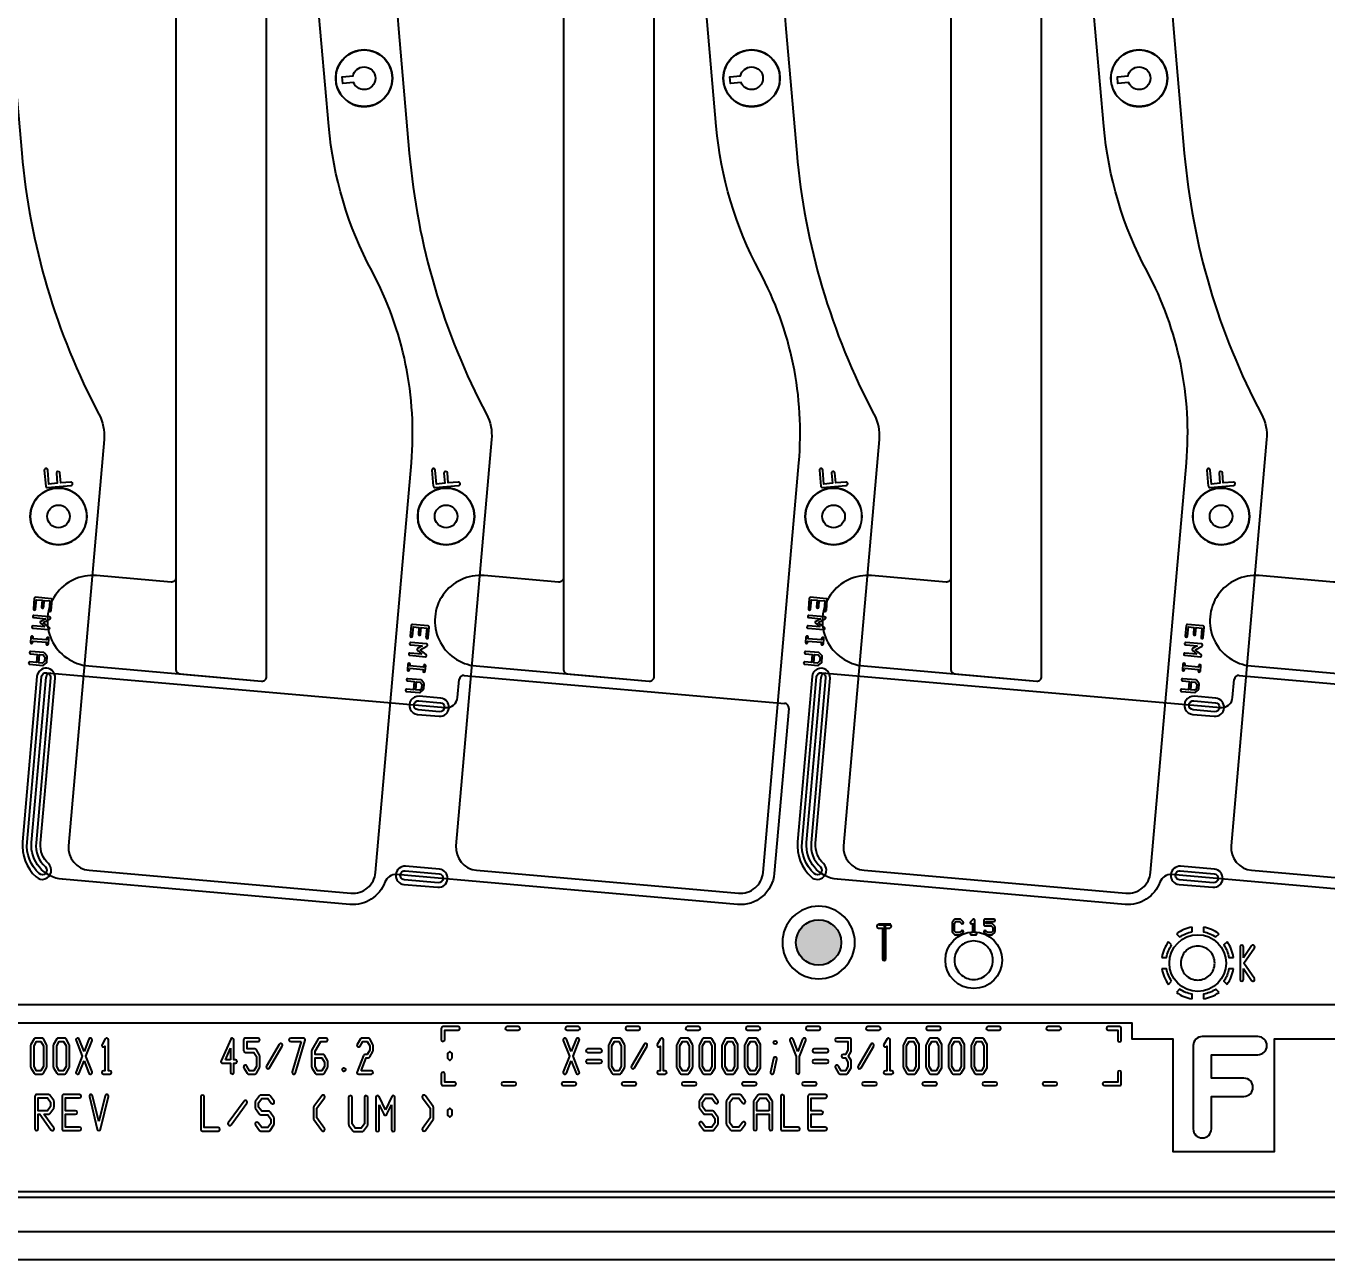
# Model space of a CAD drawing. Extents: x 2864 to 3941, y 2420 to 3182.
# Drawn here: x 3648.2 to 3705.6, y 2643.7 to 2698.1 of the extents above; entities that cross this region are included whole.
import ezdxf

# ---------------------------------------------------------------- set-up
doc = ezdxf.new("R2010")
doc.units = 0
for name, color, linetype in [('ada-b', 3, 'Continuous'), ('btr2_panel', 7, 'Continuous'), ('emi-panel', 2, 'Continuous'), ('emia-block-b', 5, 'Continuous')]:
    doc.layers.add(name, color=color, linetype=linetype)
doc.styles.get("Standard").update_dxf_attribs({"font": 'simplex.shx', "height": 2.7})

msp = doc.modelspace()

# ---------------------------------------------------------------- hatches: boundary and pattern name
at = {"layer": 'emia-block-b', "linetype": 'Continuous'}
msp.add_hatch(color=256, dxfattribs=at).paths.add_polyline_path([(3684.19355, 2657.68265, 1), (3682.19355, 2657.68265, 1)])

# ---------------------------------------------------------------- linework, layer by layer
at = {"layer": 'ada-b', "linetype": 'Continuous'}
for points in [[(3658.8348, 2669.41597), (3658.83502, 2731.70777, 0.440004), (3658.61759, 2731.907), (3655.01713, 2731.592, 0.388891), (3654.83456, 2731.39276), (3654.83462, 2673.78117, -0.440016), (3654.6172, 2673.58193), (3651.33462, 2673.86914, 1), (3650.98616, 2669.88432), (3658.61738, 2669.21674, 0.44002)], [(3658.83491, 2669.41598), (3658.83502, 2731.70777, 0.440004), (3658.61759, 2731.907), (3655.01713, 2731.592, 0.388891), (3654.83456, 2731.39276), (3654.83453, 2669.7309, 0.388895), (3655.01711, 2669.53166), (3658.61746, 2669.21672, 0.440063)], [(3675.9348, 2669.41597), (3675.93502, 2731.70777, 0.440004), (3675.71759, 2731.907), (3672.11713, 2731.592, 0.388891), (3671.93456, 2731.39276), (3671.93462, 2673.78117, -0.440016), (3671.7172, 2673.58193), (3668.43462, 2673.86914, 1), (3668.08616, 2669.88432), (3675.71738, 2669.21674, 0.44002)], [(3675.93491, 2669.41598), (3675.93502, 2731.70777, 0.440004), (3675.71759, 2731.907), (3672.11713, 2731.592, 0.388891), (3671.93456, 2731.39276), (3671.93453, 2669.7309, 0.388895), (3672.11711, 2669.53166), (3675.71746, 2669.21672, 0.440063)], [(3693.0348, 2669.41597), (3693.03502, 2731.70777, 0.440004), (3692.81759, 2731.907), (3689.21713, 2731.592, 0.388891), (3689.03456, 2731.39276), (3689.03462, 2673.78117, -0.440016), (3688.8172, 2673.58193), (3685.53462, 2673.86914, 1), (3685.18616, 2669.88432), (3692.81738, 2669.21674, 0.44002)], [(3693.03491, 2669.41598), (3693.03502, 2731.70777, 0.440004), (3692.81759, 2731.907), (3689.21713, 2731.592, 0.388891), (3689.03456, 2731.39276), (3689.03453, 2669.7309, 0.388895), (3689.21711, 2669.53166), (3692.81746, 2669.21672, 0.440063)], [(3710.1348, 2669.41597), (3710.13502, 2731.70777, 0.440004), (3709.91759, 2731.907), (3706.31713, 2731.592, 0.388891), (3706.13456, 2731.39276), (3706.13462, 2673.78117, -0.440016), (3705.9172, 2673.58193), (3702.63462, 2673.86914, 1), (3702.28616, 2669.88432), (3709.91738, 2669.21674, 0.44002)]]:
    msp.add_lwpolyline(points, format="xyb", close=True, dxfattribs=at)
at = {"layer": 'btr2_panel'}
for p, q in [((3648.97996, 2671.79704), (3649.28072, 2671.96164)), ((3683.17996, 2671.79704), (3683.48072, 2671.96164)), ((3665.61187, 2670.59784), (3665.91264, 2670.76244)), ((3699.81187, 2670.59784), (3700.11264, 2670.76244)), ((3690.03264, 2658.01777), (3690.13198, 2658.01777)), ((3699.67299, 2658.15358), (3699.67299, 2658.35643)), ((3698.77217, 2657.57334), (3698.62873, 2657.71678)), ((3698.62874, 2655.83538), (3698.77217, 2655.97882)), ((3657.01587, 2652.50782), (3657.24398, 2653.02726)), ((3657.24398, 2653.02726), (3657.24398, 2652.50782)), ((3657.24398, 2652.50782), (3657.01587, 2652.50782)), ((3651.77985, 2651.87608), (3651.92018, 2651.87608)), ((3676.27985, 2651.87608), (3676.42018, 2651.87608)), ((3686.27985, 2651.87608), (3686.42018, 2651.87608))]:
    msp.add_line(p, q, dxfattribs=at)
at = {"layer": 'btr2_panel', "linetype": 'Continuous'}
for points in [[(3791.92299, 2836.18276), (3791.92299, 2659.66941, -0.044688), (3792.42299, 2659.26645), (3792.42299, 2654.08572, -0.044688), (3791.92299, 2653.68276), (3791.92299, 2648.92608, 0.414215), (3790.67299, 2647.67608, 0.414215), (3791.92299, 2646.42608), (3791.92299, 2643.67608), (3537.92299, 2643.67608)], [(3649.05616, 2671.60789), (3648.52796, 2671.65411, 1), (3648.51924, 2671.55449), (3649.21172, 2671.49391, 0.743963), (3649.24757, 2671.58272), (3648.97996, 2671.79704)], [(3649.28072, 2671.96164, 0.74498), (3649.2607, 2672.05535), (3648.56836, 2672.11592, 1), (3648.55965, 2672.0163), (3649.08785, 2671.97009)], [(3649.08785, 2671.97009), (3648.86616, 2671.84876, 0.537055), (3648.85913, 2671.7657), (3649.05616, 2671.60789)], [(3683.25616, 2671.60789), (3682.72796, 2671.65411, 1), (3682.71924, 2671.55449), (3683.41172, 2671.49391, 0.743963), (3683.44757, 2671.58272), (3683.17996, 2671.79704)], [(3683.48072, 2671.96164, 0.74498), (3683.4607, 2672.05535), (3682.76836, 2672.11592, 1), (3682.75965, 2672.0163), (3683.28785, 2671.97009)], [(3683.28785, 2671.97009), (3683.06616, 2671.84876, 0.537055), (3683.05913, 2671.7657), (3683.25616, 2671.60789)], [(3665.68808, 2670.40869), (3665.15988, 2670.4549, 1), (3665.15116, 2670.35528), (3665.84363, 2670.2947, 0.743963), (3665.87949, 2670.38352), (3665.61187, 2670.59784)], [(3665.91264, 2670.76244, 0.74498), (3665.89262, 2670.85614), (3665.20028, 2670.91671, 1), (3665.19157, 2670.81709), (3665.71977, 2670.77088)], [(3665.71977, 2670.77088), (3665.49807, 2670.64956, 0.537055), (3665.49104, 2670.56649), (3665.68808, 2670.40869)], [(3699.88808, 2670.40869), (3699.35988, 2670.4549, 1), (3699.35116, 2670.35528), (3700.04363, 2670.2947, 0.743963), (3700.07949, 2670.38352), (3699.81187, 2670.59784)], [(3700.11264, 2670.76244, 0.74498), (3700.09262, 2670.85614), (3699.40028, 2670.91671, 1), (3699.39157, 2670.81709), (3699.91977, 2670.77088)], [(3699.91977, 2670.77088), (3699.69807, 2670.64956, 0.537055), (3699.69104, 2670.56649), (3699.88808, 2670.40869)], [(3649.50066, 2669.35039, 1), (3648.70371, 2669.42012), (3648.06608, 2662.13235, 0.230922), (3648.66335, 2660.57684)], [(3648.79972, 2660.72314, -0.230922), (3648.26532, 2662.11492), (3648.90295, 2669.40269, -1), (3649.30143, 2669.36783)], [(3683.70066, 2669.35039, 1), (3682.90371, 2669.42012), (3682.26608, 2662.13235, 0.230922), (3682.86335, 2660.57684)], [(3682.99972, 2660.72314, -0.230922), (3682.46532, 2662.11492), (3683.10295, 2669.40269, -1), (3683.50143, 2669.36783)], [(3649.30143, 2669.36783), (3648.6638, 2662.08005, 0.230923), (3649.07247, 2661.01574, -1), (3648.79972, 2660.72314)], [(3648.66335, 2660.57684, 1), (3649.20884, 2661.16203, -0.230922), (3648.86304, 2662.06262), (3649.50066, 2669.35039)], [(3683.50143, 2669.36783), (3682.8638, 2662.08005, 0.230923), (3683.27247, 2661.01574, -1), (3682.99972, 2660.72314)], [(3682.86335, 2660.57684, 1), (3683.40884, 2661.16203, -0.230922), (3683.06304, 2662.06262), (3683.70066, 2669.35039)], [(3690.13198, 2658.01777, 1), (3690.13198, 2658.11777), (3690.08264, 2658.11777), (3690.08264, 2658.6638, 0.669786), (3689.99713, 2658.699), (3689.89795, 2658.59981, 1), (3689.96866, 2658.5291), (3689.98264, 2658.54309)], [(3689.98264, 2658.54309), (3689.98264, 2658.11777), (3689.9333, 2658.11777, 1), (3689.9333, 2658.01777), (3690.03264, 2658.01777)], [(3698.98229, 2658.07033), (3699.12573, 2657.9269, -0.106991), (3699.67299, 2658.15358)], [(3700.17299, 2658.35643), (3700.17299, 2658.15358, -0.106992), (3700.72025, 2657.9269), (3700.86368, 2658.07033)], [(3698.34264, 2657.02608), (3698.54549, 2657.02608, -0.106992), (3698.77217, 2657.57334)], [(3701.21724, 2657.71678), (3701.0738, 2657.57334, -0.106991), (3701.30048, 2657.02608), (3701.50333, 2657.02608)], [(3701.94032, 2657.01165), (3701.94032, 2657.491, 1), (3701.79032, 2657.491), (3701.79032, 2656.0506, 1), (3701.94032, 2656.0506), (3701.94032, 2656.52995)], [(3702.42375, 2656.09318), (3701.95642, 2656.7708), (3702.42375, 2657.44842, 1), (3702.30027, 2657.53358), (3701.94032, 2657.01165)], [(3698.77217, 2655.97882, -0.106993), (3698.54549, 2656.52608), (3698.34264, 2656.52608)], [(3701.50333, 2656.52608), (3701.30048, 2656.52608, -0.106992), (3701.0738, 2655.97882), (3701.21724, 2655.83538)], [(3701.94032, 2656.52995), (3702.30027, 2656.00802, 1), (3702.42375, 2656.09318)], [(3699.67299, 2655.19573), (3699.67299, 2655.39858, -0.106992), (3699.12573, 2655.62527), (3698.98229, 2655.48183)], [(3700.86368, 2655.48183), (3700.72025, 2655.62527, -0.106991), (3700.17299, 2655.39858), (3700.17299, 2655.19573)], [(3650.77985, 2652.88084), (3650.57017, 2653.418, 1), (3650.4282, 2653.36259), (3650.69805, 2652.67129), (3650.4282, 2651.97999, 1), (3650.57017, 2651.92457), (3650.77985, 2652.46174)], [(3651.13149, 2651.97999), (3650.86165, 2652.67129), (3651.13149, 2653.36259, 1), (3650.98953, 2653.418), (3650.77985, 2652.88084)], [(3651.92018, 2651.87608, 1), (3651.92018, 2652.02848), (3651.85605, 2652.02848), (3651.85605, 2653.39007, 0.76611), (3651.71409, 2653.4288), (3651.57376, 2653.18913, 0.97981), (3651.70365, 2653.10947), (3651.70365, 2652.02848), (3651.63952, 2652.02848, 1), (3651.63952, 2651.87608), (3651.77985, 2651.87608)], [(3660.53358, 2653.36866, 0.501304), (3660.46051, 2653.46649), (3659.89919, 2653.46649, 1), (3659.89919, 2653.31409), (3660.3588, 2653.31409)], [(3660.3588, 2653.31409), (3659.96639, 2651.97369, 1), (3660.11265, 2651.93087), (3660.53358, 2653.36866)], [(3661.53671, 2652.19218), (3661.53671, 2652.43139, 0.13403), (3661.52627, 2652.47012), (3661.38594, 2652.70979, 0.267143), (3661.31995, 2652.74749), (3660.97539, 2652.74749), (3660.97539, 2652.89029), (3661.22353, 2653.31409), (3661.46051, 2653.31409, 1), (3661.46051, 2653.46649), (3661.18008, 2653.46649, 0.267143), (3661.11409, 2653.4288), (3660.83343, 2652.94946, 0.13403), (3660.82299, 2652.91073), (3660.82299, 2652.67129)], [(3663.53671, 2652.91118), (3663.53671, 2653.1504, 0.13403), (3663.52627, 2653.18913), (3663.38594, 2653.4288, 0.267143), (3663.31995, 2653.46649), (3663.03975, 2653.46649, 0.267143), (3662.97376, 2653.4288), (3662.83343, 2653.18913, 1), (3662.96494, 2653.11212), (3663.0832, 2653.31409), (3663.27649, 2653.31409), (3663.38431, 2653.12996), (3663.38431, 2652.93162), (3663.27649, 2652.74749), (3663.17985, 2652.74749, 0.310667), (3663.1087, 2652.69856), (3662.82837, 2651.98043, 0.529919), (3662.89919, 2651.87608), (3663.46051, 2651.87608, 1), (3663.46051, 2652.02848), (3663.01073, 2652.02848)], [(3672.27985, 2652.88084), (3672.07017, 2653.418, 1), (3671.9282, 2653.36259), (3672.19805, 2652.67129), (3671.9282, 2651.97999, 1), (3672.07017, 2651.92457), (3672.27985, 2652.46174)], [(3672.63149, 2651.97999), (3672.36165, 2652.67129), (3672.63149, 2653.36259, 1), (3672.48953, 2653.418), (3672.27985, 2652.88084)], [(3676.42018, 2651.87608, 1), (3676.42018, 2652.02848), (3676.35605, 2652.02848), (3676.35605, 2653.39007, 0.76611), (3676.21409, 2653.4288), (3676.07376, 2653.18913, 0.97981), (3676.20365, 2653.10947), (3676.20365, 2652.02848), (3676.13952, 2652.02848, 1), (3676.13952, 2651.87608), (3676.27985, 2651.87608)], [(3682.27985, 2652.88084), (3682.07017, 2653.418, 1), (3681.9282, 2653.36259), (3682.20365, 2652.65695), (3682.20365, 2651.95228, 1), (3682.35605, 2651.95228), (3682.35605, 2652.65695), (3682.63149, 2653.36259)], [(3682.63149, 2653.36259, 1), (3682.48953, 2653.418), (3682.27985, 2652.88084)], [(3686.42018, 2651.87608, 1), (3686.42018, 2652.02848), (3686.35605, 2652.02848), (3686.35605, 2653.39007, 0.76611), (3686.21409, 2653.4288), (3686.07376, 2653.18913, 0.97981), (3686.20365, 2653.10947), (3686.20365, 2652.02848), (3686.13952, 2652.02848, 1), (3686.13952, 2651.87608), (3686.27985, 2651.87608)], [(3663.01073, 2652.02848), (3663.2319, 2652.59509), (3663.31995, 2652.59509, 0.267143), (3663.38594, 2652.63279), (3663.52627, 2652.87245, 0.13403), (3663.53671, 2652.91118)], [(3650.77985, 2652.46174), (3650.98953, 2651.92457, 1), (3651.13149, 2651.97999)], [(3660.82299, 2652.67129), (3660.82299, 2652.19218, 0.13403), (3660.83343, 2652.15345), (3660.97376, 2651.91378, 0.267143), (3661.03975, 2651.87608), (3661.31995, 2651.87608, 0.267143), (3661.38594, 2651.91378), (3661.52627, 2652.15345, 0.13403), (3661.53671, 2652.19218)], [(3672.27985, 2652.46174), (3672.48953, 2651.92457, 1), (3672.63149, 2651.97999)], [(3649.45685, 2650.42163), (3649.45685, 2650.6617, 0.159331), (3649.44237, 2650.70599), (3649.26898, 2650.94545, 0.241867), (3649.20801, 2650.97677), (3648.68649, 2650.97677, 0.414241), (3648.61149, 2650.90177), (3648.61149, 2650.18157)], [(3650.58185, 2649.38637, 1), (3650.58185, 2649.53637), (3649.96149, 2649.53637), (3649.96149, 2650.10657), (3650.40801, 2650.10657, 1), (3650.40801, 2650.25657), (3649.96149, 2650.25657), (3649.96149, 2650.82677), (3650.58185, 2650.82677, 1), (3650.58185, 2650.97677), (3649.88649, 2650.97677, 0.414241), (3649.81149, 2650.90177), (3649.81149, 2650.18157)], [(3651.43417, 2649.781), (3651.15939, 2650.91936, 1), (3651.01358, 2650.88417), (3651.36126, 2649.44377, 0.78736), (3651.50707, 2649.44377), (3651.85476, 2650.88417)], [(3651.85476, 2650.88417, 1), (3651.70895, 2650.91936), (3651.43417, 2649.781)], [(3664.07762, 2650.30738), (3663.79748, 2650.88767, 0.798609), (3663.65494, 2650.85479), (3663.65494, 2649.41466, 1), (3663.80494, 2649.41466), (3663.80494, 2650.52719)], [(3663.80494, 2650.52719), (3664.01008, 2650.10226, 0.627705), (3664.14516, 2650.10226), (3664.3503, 2650.52719)], [(3664.5003, 2649.41466), (3664.5003, 2650.85479, 0.798609), (3664.35776, 2650.88767), (3664.07762, 2650.30738)], [(3664.3503, 2650.52719), (3664.3503, 2649.41466, 1), (3664.5003, 2649.41466)], [(3681.16564, 2649.45691), (3681.16564, 2650.17711), (3681.16564, 2650.65724, 0.159331), (3681.15117, 2650.70154), (3680.97777, 2650.94099, 0.241867), (3680.9168, 2650.97231), (3680.56912, 2650.97231, 0.241871), (3680.50815, 2650.94099), (3680.33476, 2650.70154, 0.159337), (3680.32028, 2650.65724), (3680.32028, 2650.17711)], [(3683.49064, 2649.38191, 1), (3683.49064, 2649.53191), (3682.87028, 2649.53191), (3682.87028, 2650.10211), (3683.3168, 2650.10211, 1), (3683.3168, 2650.25211), (3682.87028, 2650.25211), (3682.87028, 2650.82231), (3683.49064, 2650.82231, 1), (3683.49064, 2650.97231), (3682.79528, 2650.97231, 0.414241), (3682.72028, 2650.89731), (3682.72028, 2650.17711)], [(3648.61149, 2650.18157), (3648.61149, 2649.46137, 1), (3648.76149, 2649.46137), (3648.76149, 2650.10657), (3648.82204, 2650.10657), (3649.32111, 2649.41738, 1), (3649.4426, 2649.50536), (3649.00724, 2650.10657)], [(3649.00724, 2650.10657), (3649.20801, 2650.10657, 0.241871), (3649.26898, 2650.13789), (3649.44237, 2650.37734, 0.159337), (3649.45685, 2650.42163)], [(3649.81149, 2650.18157), (3649.81149, 2649.46137, 0.414241), (3649.88649, 2649.38637), (3650.58185, 2649.38637)], [(3680.32028, 2650.17711), (3680.32028, 2649.45691, 1), (3680.47028, 2649.45691), (3680.47028, 2650.10211), (3681.01564, 2650.10211), (3681.01564, 2649.45691, 1), (3681.16564, 2649.45691)], [(3682.72028, 2650.17711), (3682.72028, 2649.45691, 0.414241), (3682.79528, 2649.38191), (3683.49064, 2649.38191)]]:
    msp.add_lwpolyline(points, format="xyb", dxfattribs=at)
for points in [[(3665.22299, 2678.84536, 0.145892), (3663.48788, 2687.29719, -0.101585), (3661.58035, 2693.69528), (3661.101, 2699.17421, -0.152268), (3663.20892, 2708.82848, 0.152268), (3665.12597, 2717.61012), (3662.95841, 2742.38538, 0.414215), (3661.87507, 2743.29442), (3650.31928, 2742.28342, 0.414215), (3649.41024, 2741.20007), (3651.56427, 2716.57941, -0.151039), (3651.31521, 2715.42479, 0.151026), (3647.55283, 2697.9889), (3648.03217, 2692.50997, 0.100411), (3651.43641, 2680.99401, -0.144694), (3651.6619, 2679.88277), (3650.0932, 2661.95482, 0.414156), (3651.00229, 2660.87153), (3662.55812, 2659.86035, 0.414232), (3663.64148, 2660.76932)], [(3682.32299, 2678.84536, 0.145892), (3680.58788, 2687.29719, -0.101585), (3678.68035, 2693.69528), (3678.201, 2699.17421, -0.152268), (3680.30892, 2708.82848, 0.152268), (3682.22597, 2717.61012), (3680.05841, 2742.38538, 0.414215), (3678.97507, 2743.29442), (3667.41928, 2742.28342, 0.414215), (3666.51024, 2741.20007), (3668.66427, 2716.57941, -0.151039), (3668.41521, 2715.42479, 0.151026), (3664.65283, 2697.9889), (3665.13217, 2692.50997, 0.100411), (3668.53641, 2680.99401, -0.144694), (3668.7619, 2679.88277), (3667.1932, 2661.95482, 0.414156), (3668.10229, 2660.87153), (3679.65812, 2659.86035, 0.414232), (3680.74148, 2660.76932)], [(3699.42299, 2678.84536, 0.145892), (3697.68788, 2687.29719, -0.101585), (3695.78035, 2693.69528), (3695.301, 2699.17421, -0.152268), (3697.40892, 2708.82848, 0.152268), (3699.32597, 2717.61012), (3697.15841, 2742.38538, 0.414215), (3696.07507, 2743.29442), (3684.51928, 2742.28342, 0.414215), (3683.61024, 2741.20007), (3685.76427, 2716.57941, -0.151039), (3685.51521, 2715.42479, 0.151026), (3681.75283, 2697.9889), (3682.23217, 2692.50997, 0.100411), (3685.63641, 2680.99401, -0.144694), (3685.8619, 2679.88277), (3684.2932, 2661.95482, 0.414156), (3685.20229, 2660.87153), (3696.75812, 2659.86035, 0.414232), (3697.84148, 2660.76932)], [(3716.52299, 2678.84536, 0.145892), (3714.78788, 2687.29719, -0.101585), (3712.88035, 2693.69528), (3712.401, 2699.17421, -0.152268), (3714.50892, 2708.82848, 0.152268), (3716.42597, 2717.61012), (3714.25841, 2742.38538, 0.414215), (3713.17507, 2743.29442), (3701.61928, 2742.28342, 0.414215), (3700.71024, 2741.20007), (3702.86427, 2716.57941, -0.151039), (3702.61521, 2715.42479, 0.151026), (3698.85283, 2697.9889), (3699.33217, 2692.50997, 0.100411), (3702.73641, 2680.99401, -0.144694), (3702.9619, 2679.88277), (3701.3932, 2661.95482, 0.414156), (3702.30229, 2660.87153), (3713.85812, 2659.86035, 0.414232), (3714.94148, 2660.76932)], [(3664.38671, 2695.816, 0.414215), (3663.13671, 2697.066, 0.414215), (3661.88671, 2695.816, 0.414215), (3663.13671, 2694.566, 0.414215)], [(3681.48671, 2695.816, 0.414215), (3680.23671, 2697.066, 0.414215), (3678.98671, 2695.816, 0.414215), (3680.23671, 2694.566, 0.414215)], [(3698.58671, 2695.816, 0.414215), (3697.33671, 2697.066, 0.414215), (3696.08671, 2695.816, 0.414215), (3697.33671, 2694.566, 0.414215)], [(3663.63671, 2695.816, -0.414217), (3663.13671, 2695.316, -0.303552), (3662.67463, 2695.625), (3662.20226, 2695.58368), (3662.17612, 2695.88254), (3662.64849, 2695.92386, -0.351876), (3663.13671, 2696.316, -0.414217)], [(3680.73671, 2695.816, -0.414217), (3680.23671, 2695.316, -0.303552), (3679.77463, 2695.625), (3679.30226, 2695.58368), (3679.27612, 2695.88254), (3679.74849, 2695.92386, -0.351876), (3680.23671, 2696.316, -0.414217)], [(3697.83671, 2695.816, -0.414217), (3697.33671, 2695.316, -0.303552), (3696.87463, 2695.625), (3696.40226, 2695.58368), (3696.37612, 2695.88254), (3696.84849, 2695.92386, -0.351876), (3697.33671, 2696.316, -0.414217)], [(3650.20852, 2677.84674, 1), (3650.19544, 2677.99617), (3649.75062, 2677.95726), (3649.7117, 2678.40208, 1), (3649.56227, 2678.389), (3649.60119, 2677.94418), (3649.23108, 2677.9118), (3649.17701, 2678.52981, 1), (3649.02758, 2678.51673), (3649.08819, 2677.82401, 0.414234), (3649.16944, 2677.75584), (3649.68853, 2677.80125), (3649.68943, 2677.80133)], [(3667.30852, 2677.84674, 1), (3667.29544, 2677.99617), (3666.85062, 2677.95726), (3666.8117, 2678.40208, 1), (3666.66227, 2678.389), (3666.70119, 2677.94418), (3666.33108, 2677.9118), (3666.27701, 2678.52981, 1), (3666.12758, 2678.51673), (3666.18819, 2677.82401, 0.414234), (3666.26944, 2677.75584), (3666.78853, 2677.80125), (3666.78943, 2677.80133)], [(3684.40852, 2677.84674, 1), (3684.39544, 2677.99617), (3683.95062, 2677.95726), (3683.9117, 2678.40208, 1), (3683.76227, 2678.389), (3683.80119, 2677.94418), (3683.43108, 2677.9118), (3683.37701, 2678.52981, 1), (3683.22758, 2678.51673), (3683.28819, 2677.82401, 0.414234), (3683.36944, 2677.75584), (3683.88853, 2677.80125), (3683.88943, 2677.80133)], [(3701.50852, 2677.84674, 1), (3701.49544, 2677.99617), (3701.05062, 2677.95726), (3701.0117, 2678.40208, 1), (3700.86227, 2678.389), (3700.90119, 2677.94418), (3700.53108, 2677.9118), (3700.47701, 2678.52981, 1), (3700.32758, 2678.51673), (3700.38819, 2677.82401, 0.414234), (3700.46944, 2677.75584), (3700.98853, 2677.80125), (3700.98943, 2677.80133)], [(3650.90427, 2676.4851, 0.414215), (3649.65427, 2677.7351, 0.414215), (3648.40427, 2676.4851, 0.414215), (3649.65427, 2675.2351, 0.414215)], [(3668.00427, 2676.4851, 0.414215), (3666.75427, 2677.7351, 0.414215), (3665.50427, 2676.4851, 0.414215), (3666.75427, 2675.2351, 0.414215)], [(3685.10427, 2676.4851, 0.414215), (3683.85427, 2677.7351, 0.414215), (3682.60427, 2676.4851, 0.414215), (3683.85427, 2675.2351, 0.414215)], [(3702.20427, 2676.4851, 0.414215), (3700.95427, 2677.7351, 0.414215), (3699.70427, 2676.4851, 0.414215), (3700.95427, 2675.2351, 0.414215)], [(3650.15427, 2676.4851, -0.414217), (3649.65427, 2675.9851, -0.414217), (3649.15427, 2676.4851, -0.414217), (3649.65427, 2676.9851, -0.414217)], [(3667.25427, 2676.4851, -0.414217), (3666.75427, 2675.9851, -0.414217), (3666.25427, 2676.4851, -0.414217), (3666.75427, 2676.9851, -0.414217)], [(3684.35427, 2676.4851, -0.414217), (3683.85427, 2675.9851, -0.414217), (3683.35427, 2676.4851, -0.414217), (3683.85427, 2676.9851, -0.414217)], [(3701.45427, 2676.4851, -0.414217), (3700.95427, 2675.9851, -0.414217), (3700.45427, 2676.4851, -0.414217), (3700.95427, 2676.9851, -0.414217)], [(3649.37625, 2672.7981, 0.414255), (3649.3308, 2672.85227), (3648.63808, 2672.91287, 0.414249), (3648.58392, 2672.86742), (3648.54352, 2672.40561, 1), (3648.64313, 2672.3969), (3648.67918, 2672.8089), (3648.92592, 2672.78731), (3648.89998, 2672.49076, 1), (3648.99959, 2672.48205), (3649.02554, 2672.7786), (3649.27228, 2672.75701), (3649.23623, 2672.34501, 1), (3649.33585, 2672.33629)], [(3683.57625, 2672.7981, 0.414255), (3683.5308, 2672.85227), (3682.83808, 2672.91287, 0.414249), (3682.78392, 2672.86742), (3682.74352, 2672.40561, 1), (3682.84313, 2672.3969), (3682.87918, 2672.8089), (3683.12592, 2672.78731), (3683.09998, 2672.49076, 1), (3683.19959, 2672.48205), (3683.22554, 2672.7786), (3683.47228, 2672.75701), (3683.43623, 2672.34501, 1), (3683.53585, 2672.33629)], [(3649.2267, 2671.08874, 1), (3649.12708, 2671.09746), (3649.12134, 2671.03181), (3648.52825, 2671.0837), (3648.53399, 2671.14934, 1), (3648.43437, 2671.15806), (3648.41417, 2670.92715, 1), (3648.51379, 2670.91844), (3648.51953, 2670.98408), (3649.11263, 2670.93219), (3649.10688, 2670.86655, 1), (3649.2065, 2670.85783)], [(3666.00817, 2671.5989, 0.414255), (3665.96272, 2671.65307), (3665.27, 2671.71367, 0.414249), (3665.21584, 2671.66822), (3665.17544, 2671.20641, 1), (3665.27505, 2671.19769), (3665.3111, 2671.60969), (3665.55784, 2671.58811), (3665.53189, 2671.29156, 1), (3665.63151, 2671.28284), (3665.65745, 2671.57939), (3665.90419, 2671.55781), (3665.86815, 2671.1458, 1), (3665.96777, 2671.13709)], [(3683.4267, 2671.08874, 1), (3683.32708, 2671.09746), (3683.32134, 2671.03181), (3682.72825, 2671.0837), (3682.73399, 2671.14934, 1), (3682.63437, 2671.15806), (3682.61417, 2670.92715, 1), (3682.71379, 2670.91844), (3682.71953, 2670.98408), (3683.31263, 2670.93219), (3683.30688, 2670.86655, 1), (3683.4065, 2670.85783)], [(3700.20817, 2671.5989, 0.414255), (3700.16272, 2671.65307), (3699.47, 2671.71367, 0.414249), (3699.41584, 2671.66822), (3699.37544, 2671.20641, 1), (3699.47505, 2671.19769), (3699.5111, 2671.60969), (3699.75784, 2671.58811), (3699.73189, 2671.29156, 1), (3699.83151, 2671.28284), (3699.85745, 2671.57939), (3700.10419, 2671.55781), (3700.06815, 2671.1458, 1), (3700.16777, 2671.13709)], [(3649.15698, 2670.29178, 0.200109), (3649.14533, 2670.32845), (3649.04026, 2670.45367, 0.200125), (3649.00618, 2670.4715), (3648.42891, 2670.52201, 1), (3648.4202, 2670.42239), (3648.71675, 2670.39644), (3648.68506, 2670.03425), (3648.38851, 2670.0602, 1), (3648.37979, 2669.96058), (3648.95706, 2669.91007, 0.200133), (3648.99372, 2669.92172), (3649.11894, 2670.02679, 0.200125), (3649.13678, 2670.06088)], [(3683.35698, 2670.29178, 0.200109), (3683.34533, 2670.32845), (3683.24026, 2670.45367, 0.200125), (3683.20618, 2670.4715), (3682.62891, 2670.52201, 1), (3682.6202, 2670.42239), (3682.91675, 2670.39644), (3682.88506, 2670.03425), (3682.58851, 2670.0602, 1), (3682.57979, 2669.96058), (3683.15706, 2669.91007, 0.200133), (3683.19372, 2669.92172), (3683.31894, 2670.02679, 0.200125), (3683.33678, 2670.06088)], [(3665.85862, 2669.88953, 1), (3665.759, 2669.89825), (3665.75326, 2669.83261), (3665.16016, 2669.88449), (3665.16591, 2669.95014, 1), (3665.06629, 2669.95885), (3665.04609, 2669.72795, 1), (3665.14571, 2669.71923), (3665.15145, 2669.78487), (3665.74454, 2669.73299), (3665.7388, 2669.66734, 1), (3665.83842, 2669.65863)], [(3700.05862, 2669.88953, 1), (3699.959, 2669.89825), (3699.95326, 2669.83261), (3699.36016, 2669.88449), (3699.36591, 2669.95014, 1), (3699.26629, 2669.95885), (3699.24609, 2669.72795, 1), (3699.34571, 2669.71923), (3699.35145, 2669.78487), (3699.94454, 2669.73299), (3699.9388, 2669.66734, 1), (3700.03842, 2669.65863)], [(3665.78889, 2669.09258, 0.200109), (3665.77725, 2669.12924), (3665.67218, 2669.25446, 0.200125), (3665.63809, 2669.2723), (3665.06083, 2669.3228, 1), (3665.05212, 2669.22318), (3665.34866, 2669.19724), (3665.31698, 2668.83505), (3665.02043, 2668.86099, 1), (3665.01171, 2668.76137), (3665.58897, 2668.71087, 0.200133), (3665.62564, 2668.72252), (3665.75086, 2668.82759, 0.200125), (3665.7687, 2668.86167)], [(3699.98889, 2669.09258, 0.200109), (3699.97725, 2669.12924), (3699.87218, 2669.25446, 0.200125), (3699.83809, 2669.2723), (3699.26083, 2669.3228, 1), (3699.25212, 2669.22318), (3699.54866, 2669.19724), (3699.51698, 2668.83505), (3699.22043, 2668.86099, 1), (3699.21171, 2668.76137), (3699.78897, 2668.71087, 0.200133), (3699.82564, 2668.72252), (3699.95086, 2668.82759, 0.200125), (3699.9687, 2668.86167)], [(3666.521, 2668.46384), (3665.57004, 2668.54702, 1), (3665.50032, 2667.75007), (3666.45128, 2667.66688, 1)], [(3666.50357, 2668.2646, -1), (3666.46871, 2667.86612), (3665.51775, 2667.94931, -1), (3665.55261, 2668.34779)], [(3700.721, 2668.46384), (3699.77004, 2668.54702, 1), (3699.70032, 2667.75007), (3700.65128, 2667.66688, 1)], [(3700.70357, 2668.2646, -1), (3700.66871, 2667.86612), (3699.71775, 2667.94931, -1), (3699.75261, 2668.34779)], [(3666.46078, 2660.91478), (3664.96806, 2661.0454, 1), (3664.89833, 2660.24845), (3666.39105, 2660.11783, 1)], [(3666.44335, 2660.71554, -1), (3666.40848, 2660.31707), (3664.91576, 2660.44769, -1), (3664.95063, 2660.84616)], [(3700.66078, 2660.91478), (3699.16806, 2661.0454, 1), (3699.09833, 2660.24845), (3700.59105, 2660.11783, 1)], [(3700.64335, 2660.71554, -1), (3700.60848, 2660.31707), (3699.11576, 2660.44769, -1), (3699.15063, 2660.84616)], [(3684.79349, 2657.68265, 0.414214), (3683.19355, 2659.28259, 0.414214), (3681.5936, 2657.68265, 0.414214), (3683.19355, 2656.0827, 0.414214)], [(3689.56667, 2658.13175, 1), (3689.49596, 2658.20246), (3689.41127, 2658.11777), (3689.25401, 2658.11777), (3689.18397, 2658.18782), (3689.18397, 2658.54375), (3689.25401, 2658.6138), (3689.41127, 2658.6138), (3689.49596, 2658.5291, 1), (3689.56667, 2658.59981), (3689.46749, 2658.699, 0.200121), (3689.43198, 2658.7138), (3689.2333, 2658.7138, 0.200121), (3689.19779, 2658.699), (3689.09877, 2658.59997, 0.200121), (3689.08397, 2658.56446), (3689.08397, 2658.16711, 0.200121), (3689.09877, 2658.1316), (3689.19779, 2658.03257, 0.200121), (3689.2333, 2658.01777), (3689.43198, 2658.01777, 0.200121), (3689.46749, 2658.03257)], [(3690.98132, 2658.16711), (3690.98132, 2658.36578, 0.200121), (3690.96652, 2658.40129), (3690.86749, 2658.50032, 0.200121), (3690.83198, 2658.51512), (3690.58397, 2658.51512), (3690.58397, 2658.6138), (3690.93132, 2658.6138, 1), (3690.93132, 2658.7138), (3690.53397, 2658.7138, 0.414253), (3690.48397, 2658.6638), (3690.48397, 2658.46512, 0.414253), (3690.53397, 2658.41512), (3690.81127, 2658.41512), (3690.88132, 2658.34507), (3690.88132, 2658.18782), (3690.81127, 2658.11777), (3690.65401, 2658.11777), (3690.56932, 2658.20246, 1), (3690.49861, 2658.13175), (3690.59779, 2658.03257, 0.200121), (3690.6333, 2658.01777), (3690.83198, 2658.01777, 0.200121), (3690.86749, 2658.03257), (3690.96652, 2658.1316, 0.200121)], [(3686.33257, 2658.32257, 1), (3686.33257, 2658.47257), (3686.08422, 2658.47257), (3685.83588, 2658.47257, 1), (3685.83588, 2658.32257), (3686.00922, 2658.32257), (3686.00922, 2656.95717, 1), (3686.15922, 2656.95717), (3686.15922, 2658.32257)], [(3690.88789, 2656.90113, 0.414215), (3690.03789, 2657.75113, 0.414215), (3689.18789, 2656.90113, 0.414215), (3690.03789, 2656.05113, 0.414215)], [(3700.67299, 2656.77608, 0.414216), (3699.92299, 2657.52608, 0.414216), (3699.17299, 2656.77608, 0.414216), (3699.92299, 2656.02608, 0.414216)], [(3667.28803, 2653.81926, 1), (3667.28803, 2653.97226), (3666.621, 2653.97226, 0.414236), (3666.5445, 2653.89576), (3666.5445, 2653.39576, 1), (3666.6975, 2653.39576), (3666.6975, 2653.81926)], [(3669.94103, 2653.81926, 1), (3669.94103, 2653.97226), (3669.44103, 2653.97226, 1), (3669.44103, 2653.81926)], [(3672.59403, 2653.81926, 1), (3672.59403, 2653.97226), (3672.09403, 2653.97226, 1), (3672.09403, 2653.81926)], [(3675.24703, 2653.81926, 1), (3675.24703, 2653.97226), (3674.74703, 2653.97226, 1), (3674.74703, 2653.81926)], [(3677.90003, 2653.81926, 1), (3677.90003, 2653.97226), (3677.40003, 2653.97226, 1), (3677.40003, 2653.81926)], [(3680.55303, 2653.81926, 1), (3680.55303, 2653.97226), (3680.05303, 2653.97226, 1), (3680.05303, 2653.81926)], [(3683.20603, 2653.81926, 1), (3683.20603, 2653.97226), (3682.70603, 2653.97226, 1), (3682.70603, 2653.81926)], [(3685.85903, 2653.81926, 1), (3685.85903, 2653.97226), (3685.35903, 2653.97226, 1), (3685.35903, 2653.81926)], [(3688.51203, 2653.81926, 1), (3688.51203, 2653.97226), (3688.01203, 2653.97226, 1), (3688.01203, 2653.81926)], [(3691.16503, 2653.81926, 1), (3691.16503, 2653.97226), (3690.66503, 2653.97226, 1), (3690.66503, 2653.81926)], [(3693.81803, 2653.81926, 1), (3693.81803, 2653.97226), (3693.31803, 2653.97226, 1), (3693.31803, 2653.81926)], [(3696.54753, 2653.37248), (3696.54753, 2653.89576, 0.414236), (3696.47103, 2653.97226), (3695.97103, 2653.97226, 1), (3695.97103, 2653.81926), (3696.39453, 2653.81926), (3696.39453, 2653.37248, 1)], [(3649.13671, 2652.19218), (3649.13671, 2653.1504, 0.13403), (3649.12627, 2653.18913), (3648.98594, 2653.4288, 0.267143), (3648.91995, 2653.46649), (3648.63975, 2653.46649, 0.267143), (3648.57376, 2653.4288), (3648.43343, 2653.18913, 0.13403), (3648.42299, 2653.1504), (3648.42299, 2652.19218, 0.13403), (3648.43343, 2652.15345), (3648.57376, 2651.91378, 0.267143), (3648.63975, 2651.87608), (3648.91995, 2651.87608, 0.267143), (3648.98594, 2651.91378), (3649.12627, 2652.15345, 0.13403)], [(3650.13671, 2652.19218), (3650.13671, 2653.1504, 0.13403), (3650.12627, 2653.18913), (3649.98594, 2653.4288, 0.267143), (3649.91995, 2653.46649), (3649.63975, 2653.46649, 0.267143), (3649.57376, 2653.4288), (3649.43343, 2653.18913, 0.13403), (3649.42299, 2653.1504), (3649.42299, 2652.19218, 0.13403), (3649.43343, 2652.15345), (3649.57376, 2651.91378, 0.267143), (3649.63975, 2651.87608), (3649.91995, 2651.87608, 0.267143), (3649.98594, 2651.91378), (3650.12627, 2652.15345, 0.13403)], [(3657.46051, 2652.35542, 1), (3657.46051, 2652.50782), (3657.39638, 2652.50782), (3657.39638, 2653.39003, 0.813346), (3657.25041, 2653.42093), (3656.82942, 2652.46226, 0.542437), (3656.89945, 2652.35542), (3657.24398, 2652.35542), (3657.24398, 2651.95228, 1), (3657.39638, 2651.95228), (3657.39638, 2652.35542)], [(3658.53671, 2652.19218), (3658.53671, 2652.67106, 0.13403), (3658.52627, 2652.70979), (3658.38594, 2652.94946, 0.267143), (3658.31995, 2652.98716), (3657.97539, 2652.98716), (3657.97539, 2653.31409), (3658.46051, 2653.31409, 1), (3658.46051, 2653.46649), (3657.89919, 2653.46649, 0.414239), (3657.82299, 2653.39029), (3657.82299, 2652.91096, 0.414239), (3657.89919, 2652.83476), (3658.27649, 2652.83476), (3658.38431, 2652.65062), (3658.38431, 2652.21262), (3658.27649, 2652.02848), (3658.0832, 2652.02848), (3657.96494, 2652.23045, 1), (3657.83343, 2652.15345), (3657.97376, 2651.91378, 0.267143), (3658.03975, 2651.87608), (3658.31995, 2651.87608, 0.267143), (3658.38594, 2651.91378), (3658.52627, 2652.15345, 0.13403)], [(3674.63671, 2652.19218), (3674.63671, 2653.1504, 0.13403), (3674.62627, 2653.18913), (3674.48594, 2653.4288, 0.267143), (3674.41995, 2653.46649), (3674.13975, 2653.46649, 0.267143), (3674.07376, 2653.4288), (3673.93343, 2653.18913, 0.13403), (3673.92299, 2653.1504), (3673.92299, 2652.19218, 0.13403), (3673.93343, 2652.15345), (3674.07376, 2651.91378, 0.267143), (3674.13975, 2651.87608), (3674.41995, 2651.87608, 0.267143), (3674.48594, 2651.91378), (3674.62627, 2652.15345, 0.13403)], [(3677.63671, 2652.19218), (3677.63671, 2653.1504, 0.13403), (3677.62627, 2653.18913), (3677.48594, 2653.4288, 0.267143), (3677.41995, 2653.46649), (3677.13975, 2653.46649, 0.267143), (3677.07376, 2653.4288), (3676.93343, 2653.18913, 0.13403), (3676.92299, 2653.1504), (3676.92299, 2652.19218, 0.13403), (3676.93343, 2652.15345), (3677.07376, 2651.91378, 0.267143), (3677.13975, 2651.87608), (3677.41995, 2651.87608, 0.267143), (3677.48594, 2651.91378), (3677.62627, 2652.15345, 0.13403)], [(3678.63671, 2652.19218), (3678.63671, 2653.1504, 0.13403), (3678.62627, 2653.18913), (3678.48594, 2653.4288, 0.267143), (3678.41995, 2653.46649), (3678.13975, 2653.46649, 0.267143), (3678.07376, 2653.4288), (3677.93343, 2653.18913, 0.13403), (3677.92299, 2653.1504), (3677.92299, 2652.19218, 0.13403), (3677.93343, 2652.15345), (3678.07376, 2651.91378, 0.267143), (3678.13975, 2651.87608), (3678.41995, 2651.87608, 0.267143), (3678.48594, 2651.91378), (3678.62627, 2652.15345, 0.13403)], [(3679.63671, 2652.19218), (3679.63671, 2653.1504, 0.13403), (3679.62627, 2653.18913), (3679.48594, 2653.4288, 0.267143), (3679.41995, 2653.46649), (3679.13975, 2653.46649, 0.267143), (3679.07376, 2653.4288), (3678.93343, 2653.18913, 0.13403), (3678.92299, 2653.1504), (3678.92299, 2652.19218, 0.13403), (3678.93343, 2652.15345), (3679.07376, 2651.91378, 0.267143), (3679.13975, 2651.87608), (3679.41995, 2651.87608, 0.267143), (3679.48594, 2651.91378), (3679.62627, 2652.15345, 0.13403)], [(3680.63671, 2652.19218), (3680.63671, 2653.1504, 0.13403), (3680.62627, 2653.18913), (3680.48594, 2653.4288, 0.267143), (3680.41995, 2653.46649), (3680.13975, 2653.46649, 0.267143), (3680.07376, 2653.4288), (3679.93343, 2653.18913, 0.13403), (3679.92299, 2653.1504), (3679.92299, 2652.19218, 0.13403), (3679.93343, 2652.15345), (3680.07376, 2651.91378, 0.267143), (3680.13975, 2651.87608), (3680.41995, 2651.87608, 0.267143), (3680.48594, 2651.91378), (3680.62627, 2652.15345, 0.13403)], [(3684.63671, 2652.19218), (3684.63671, 2652.43139, 0.13403), (3684.62627, 2652.47012), (3684.50848, 2652.67129), (3684.62627, 2652.87245, 0.13403), (3684.63671, 2652.91118), (3684.63671, 2653.39029, 0.414239), (3684.56051, 2653.46649), (3683.99919, 2653.46649, 1), (3683.99919, 2653.31409), (3684.48431, 2653.31409), (3684.48431, 2652.93162), (3684.37649, 2652.74749), (3684.27985, 2652.74749, 1), (3684.27985, 2652.59509), (3684.37649, 2652.59509), (3684.48431, 2652.41095), (3684.48431, 2652.21262), (3684.37649, 2652.02848), (3684.1832, 2652.02848), (3684.06494, 2652.23045, 1), (3683.93343, 2652.15345), (3684.07376, 2651.91378, 0.267143), (3684.13975, 2651.87608), (3684.41995, 2651.87608, 0.267143), (3684.48594, 2651.91378), (3684.62627, 2652.15345, 0.13403)], [(3687.63671, 2652.19218), (3687.63671, 2653.1504, 0.13403), (3687.62627, 2653.18913), (3687.48594, 2653.4288, 0.267143), (3687.41995, 2653.46649), (3687.13975, 2653.46649, 0.267143), (3687.07376, 2653.4288), (3686.93343, 2653.18913, 0.13403), (3686.92299, 2653.1504), (3686.92299, 2652.19218, 0.13403), (3686.93343, 2652.15345), (3687.07376, 2651.91378, 0.267143), (3687.13975, 2651.87608), (3687.41995, 2651.87608, 0.267143), (3687.48594, 2651.91378), (3687.62627, 2652.15345, 0.13403)], [(3688.63671, 2652.19218), (3688.63671, 2653.1504, 0.13403), (3688.62627, 2653.18913), (3688.48594, 2653.4288, 0.267143), (3688.41995, 2653.46649), (3688.13975, 2653.46649, 0.267143), (3688.07376, 2653.4288), (3687.93343, 2653.18913, 0.13403), (3687.92299, 2653.1504), (3687.92299, 2652.19218, 0.13403), (3687.93343, 2652.15345), (3688.07376, 2651.91378, 0.267143), (3688.13975, 2651.87608), (3688.41995, 2651.87608, 0.267143), (3688.48594, 2651.91378), (3688.62627, 2652.15345, 0.13403)], [(3689.63671, 2652.19218), (3689.63671, 2653.1504, 0.13403), (3689.62627, 2653.18913), (3689.48594, 2653.4288, 0.267143), (3689.41995, 2653.46649), (3689.13975, 2653.46649, 0.267143), (3689.07376, 2653.4288), (3688.93343, 2653.18913, 0.13403), (3688.92299, 2653.1504), (3688.92299, 2652.19218, 0.13403), (3688.93343, 2652.15345), (3689.07376, 2651.91378, 0.267143), (3689.13975, 2651.87608), (3689.41995, 2651.87608, 0.267143), (3689.48594, 2651.91378), (3689.62627, 2652.15345, 0.13403)], [(3690.63671, 2652.19218), (3690.63671, 2653.1504, 0.13403), (3690.62627, 2653.18913), (3690.48594, 2653.4288, 0.267143), (3690.41995, 2653.46649), (3690.13975, 2653.46649, 0.267143), (3690.07376, 2653.4288), (3689.93343, 2653.18913, 0.13403), (3689.92299, 2653.1504), (3689.92299, 2652.19218, 0.13403), (3689.93343, 2652.15345), (3690.07376, 2651.91378, 0.267143), (3690.13975, 2651.87608), (3690.41995, 2651.87608, 0.267143), (3690.48594, 2651.91378), (3690.62627, 2652.15345, 0.13403)], [(3659.52627, 2653.11212, 1), (3659.39475, 2653.18913), (3658.83343, 2652.23045, 1), (3658.96494, 2652.15345)], [(3673.56051, 2652.83476, 1), (3673.56051, 2652.98716), (3672.99919, 2652.98716, 1), (3672.99919, 2652.83476)], [(3675.62627, 2653.11212, 1), (3675.49475, 2653.18913), (3674.93343, 2652.23045, 1), (3675.06494, 2652.15345)], [(3683.56051, 2652.83476, 1), (3683.56051, 2652.98716), (3682.99919, 2652.98716, 1), (3682.99919, 2652.83476)], [(3685.62627, 2653.11212, 1), (3685.49475, 2653.18913), (3684.93343, 2652.23045, 1), (3685.06494, 2652.15345)], [(3673.56051, 2652.35542, 1), (3673.56051, 2652.50782), (3672.99919, 2652.50782, 1), (3672.99919, 2652.35542)], [(3681.35404, 2652.53408, 1), (3681.20566, 2652.56883), (3681.06533, 2651.96966, 1), (3681.21371, 2651.9349)], [(3683.56051, 2652.35542, 1), (3683.56051, 2652.50782), (3682.99919, 2652.50782, 1), (3682.99919, 2652.35542)], [(3667.121, 2651.3707, 1), (3667.121, 2651.5237), (3666.6975, 2651.5237), (3666.6975, 2651.88653, 1), (3666.5445, 2651.88653), (3666.5445, 2651.4472, 0.414236), (3666.621, 2651.3707)], [(3696.54753, 2651.4472), (3696.54753, 2651.9472, 1), (3696.39453, 2651.9472), (3696.39453, 2651.5237), (3695.804, 2651.5237, 1), (3695.804, 2651.3707), (3696.47103, 2651.3707, 0.414236)], [(3669.774, 2651.3707, 1), (3669.774, 2651.5237), (3669.274, 2651.5237, 1), (3669.274, 2651.3707)], [(3672.427, 2651.3707, 1), (3672.427, 2651.5237), (3671.927, 2651.5237, 1), (3671.927, 2651.3707)], [(3675.08, 2651.3707, 1), (3675.08, 2651.5237), (3674.58, 2651.5237, 1), (3674.58, 2651.3707)], [(3677.733, 2651.3707, 1), (3677.733, 2651.5237), (3677.233, 2651.5237, 1), (3677.233, 2651.3707)], [(3680.386, 2651.3707, 1), (3680.386, 2651.5237), (3679.886, 2651.5237, 1), (3679.886, 2651.3707)], [(3683.039, 2651.3707, 1), (3683.039, 2651.5237), (3682.539, 2651.5237, 1), (3682.539, 2651.3707)], [(3685.692, 2651.3707, 1), (3685.692, 2651.5237), (3685.192, 2651.5237, 1), (3685.192, 2651.3707)], [(3688.345, 2651.3707, 1), (3688.345, 2651.5237), (3687.845, 2651.5237, 1), (3687.845, 2651.3707)], [(3690.998, 2651.3707, 1), (3690.998, 2651.5237), (3690.498, 2651.5237, 1), (3690.498, 2651.3707)], [(3693.651, 2651.3707, 1), (3693.651, 2651.5237), (3693.151, 2651.5237, 1), (3693.151, 2651.3707)], [(3656.70163, 2649.36422, 1), (3656.70163, 2649.51422), (3656.08127, 2649.51422), (3656.08127, 2650.87962, 1), (3655.93127, 2650.87962), (3655.93127, 2649.43922, 0.414241), (3656.00627, 2649.36422)], [(3657.96238, 2650.59556, 1), (3657.84089, 2650.68354), (3657.14552, 2649.72328, 1), (3657.26701, 2649.6353)], [(3659.17663, 2649.67929), (3659.17663, 2649.91935, 0.159339), (3659.16215, 2649.96365), (3658.98876, 2650.2031, 0.241867), (3658.92779, 2650.23442), (3658.6184, 2650.23442), (3658.48127, 2650.42379), (3658.48127, 2650.61525), (3658.6184, 2650.80462), (3658.8895, 2650.80462), (3659.04089, 2650.59556, 1), (3659.16238, 2650.68354), (3658.98876, 2650.9233, 0.241867), (3658.92779, 2650.95462), (3658.58011, 2650.95462, 0.241871), (3658.51914, 2650.9233), (3658.34574, 2650.68385, 0.159337), (3658.33127, 2650.63955), (3658.33127, 2650.39949, 0.159331), (3658.34574, 2650.35519), (3658.51914, 2650.11574, 0.241867), (3658.58011, 2650.08442), (3658.8895, 2650.08442), (3659.02663, 2649.89505), (3659.02663, 2649.70359), (3658.8895, 2649.51422), (3658.6184, 2649.51422), (3658.46701, 2649.72328, 1), (3658.34552, 2649.6353), (3658.51914, 2649.39554, 0.241867), (3658.58011, 2649.36422), (3658.92779, 2649.36422, 0.241871), (3658.98876, 2649.39554), (3659.16215, 2649.63499, 0.159337)], [(3661.38853, 2649.48321), (3661.05511, 2649.94366), (3661.05511, 2650.37518), (3661.38853, 2650.83563, 1), (3661.26704, 2650.92361), (3660.91959, 2650.44378, 0.159337), (3660.90511, 2650.39949), (3660.90511, 2649.91935, 0.159331), (3660.91959, 2649.87506), (3661.26704, 2649.39523, 1)], [(3663.3003, 2649.65473), (3663.3003, 2650.85506, 1), (3663.1503, 2650.85506), (3663.1503, 2649.67903), (3663.01317, 2649.48966), (3662.74207, 2649.48966), (3662.60494, 2649.67903), (3662.60494, 2650.85506, 1), (3662.45494, 2650.85506), (3662.45494, 2649.65473, 0.159331), (3662.46941, 2649.61044), (3662.64281, 2649.37098, 0.241867), (3662.70378, 2649.33966), (3663.05146, 2649.33966, 0.241871), (3663.11243, 2649.37098), (3663.28582, 2649.61044, 0.159337)], [(3666.20279, 2649.91935), (3666.20279, 2650.39949, 0.159331), (3666.18831, 2650.44378), (3665.84085, 2650.92361, 1), (3665.71936, 2650.83563), (3666.05279, 2650.37518), (3666.05279, 2649.94366), (3665.71936, 2649.48321, 1), (3665.84085, 2649.39523), (3666.18831, 2649.87506, 0.159337)], [(3678.76564, 2649.69698), (3678.76564, 2649.93704, 0.159339), (3678.75117, 2649.98134), (3678.57777, 2650.22079, 0.241867), (3678.5168, 2650.25211), (3678.20741, 2650.25211), (3678.07028, 2650.44148), (3678.07028, 2650.63294), (3678.20741, 2650.82231), (3678.47851, 2650.82231), (3678.6299, 2650.61325, 1), (3678.75139, 2650.70123), (3678.57777, 2650.94099, 0.241867), (3678.5168, 2650.97231), (3678.16912, 2650.97231, 0.241871), (3678.10815, 2650.94099), (3677.93476, 2650.70154, 0.159337), (3677.92028, 2650.65724), (3677.92028, 2650.41718, 0.159331), (3677.93476, 2650.37288), (3678.10815, 2650.13343, 0.241867), (3678.16912, 2650.10211), (3678.47851, 2650.10211), (3678.61564, 2649.91274), (3678.61564, 2649.72128), (3678.47851, 2649.53191), (3678.20741, 2649.53191), (3678.05602, 2649.74097, 1), (3677.93453, 2649.65299), (3678.10815, 2649.41323, 0.241867), (3678.16912, 2649.38191), (3678.5168, 2649.38191, 0.241871), (3678.57777, 2649.41323), (3678.75117, 2649.65268, 0.159337)], [(3679.95139, 2649.65299, 1), (3679.8299, 2649.74097), (3679.67851, 2649.53191), (3679.40741, 2649.53191), (3679.27028, 2649.72128), (3679.27028, 2650.63294), (3679.40741, 2650.82231), (3679.67851, 2650.82231), (3679.8299, 2650.61325, 1), (3679.95139, 2650.70123), (3679.77777, 2650.94099, 0.241867), (3679.7168, 2650.97231), (3679.36912, 2650.97231, 0.241871), (3679.30815, 2650.94099), (3679.13476, 2650.70154, 0.159337), (3679.12028, 2650.65724), (3679.12028, 2649.69698, 0.159331), (3679.13476, 2649.65268), (3679.30815, 2649.41323, 0.241867), (3679.36912, 2649.38191), (3679.7168, 2649.38191, 0.241871), (3679.77777, 2649.41323)], [(3682.29064, 2649.38191, 1), (3682.29064, 2649.53191), (3681.67028, 2649.53191), (3681.67028, 2650.89731, 1), (3681.52028, 2650.89731), (3681.52028, 2649.45691, 0.414241), (3681.59528, 2649.38191)], [(3784.32589, 2644.92608, 1), (3784.32589, 2646.42608), (3545.58442, 2646.42608, 0.182679), (3544.92299, 2646.67608, 0.414216), (3543.92299, 2645.67608, 0.414216), (3544.92299, 2644.67608, 0.182679), (3545.58442, 2644.92608)]]:
    msp.add_lwpolyline(points, format="xyb", close=True, dxfattribs=at)
for points in [[(3649.05555, 2670.27987), (3649.03896, 2670.09022), (3648.94514, 2670.0115), (3648.78468, 2670.02554), (3648.81636, 2670.38773), (3648.97683, 2670.37369)], [(3683.25555, 2670.27987), (3683.23896, 2670.09022), (3683.14514, 2670.0115), (3682.98468, 2670.02554), (3683.01636, 2670.38773), (3683.17683, 2670.37369)], [(3665.68747, 2669.08066), (3665.67088, 2668.89102), (3665.57706, 2668.81229), (3665.4166, 2668.82633), (3665.44828, 2669.18852), (3665.60875, 2669.17448)], [(3699.88747, 2669.08066), (3699.87088, 2668.89102), (3699.77706, 2668.81229), (3699.6166, 2668.82633), (3699.64828, 2669.18852), (3699.80875, 2669.17448)], [(3648.98431, 2652.21262), (3648.87649, 2652.02848), (3648.6832, 2652.02848), (3648.57539, 2652.21262), (3648.57539, 2653.12996), (3648.6832, 2653.31409), (3648.87649, 2653.31409), (3648.98431, 2653.12996)], [(3649.98431, 2652.21262), (3649.87649, 2652.02848), (3649.6832, 2652.02848), (3649.57539, 2652.21262), (3649.57539, 2653.12996), (3649.6832, 2653.31409), (3649.87649, 2653.31409), (3649.98431, 2653.12996)], [(3667.02299, 2652.57308), (3667.02299, 2652.77908), (3666.92299, 2652.87908), (3666.82299, 2652.77908), (3666.82299, 2652.57308), (3666.92299, 2652.47308)], [(3674.48431, 2652.21262), (3674.37649, 2652.02848), (3674.1832, 2652.02848), (3674.07539, 2652.21262), (3674.07539, 2653.12996), (3674.1832, 2653.31409), (3674.37649, 2653.31409), (3674.48431, 2653.12996)], [(3677.48431, 2652.21262), (3677.37649, 2652.02848), (3677.1832, 2652.02848), (3677.07539, 2652.21262), (3677.07539, 2653.12996), (3677.1832, 2653.31409), (3677.37649, 2653.31409), (3677.48431, 2653.12996)], [(3678.48431, 2652.21262), (3678.37649, 2652.02848), (3678.1832, 2652.02848), (3678.07539, 2652.21262), (3678.07539, 2653.12996), (3678.1832, 2653.31409), (3678.37649, 2653.31409), (3678.48431, 2653.12996)], [(3679.48431, 2652.21262), (3679.37649, 2652.02848), (3679.1832, 2652.02848), (3679.07539, 2652.21262), (3679.07539, 2653.12996), (3679.1832, 2653.31409), (3679.37649, 2653.31409), (3679.48431, 2653.12996)], [(3680.48431, 2652.21262), (3680.37649, 2652.02848), (3680.1832, 2652.02848), (3680.07539, 2652.21262), (3680.07539, 2653.12996), (3680.1832, 2653.31409), (3680.37649, 2653.31409), (3680.48431, 2653.12996)], [(3687.48431, 2652.21262), (3687.37649, 2652.02848), (3687.1832, 2652.02848), (3687.07539, 2652.21262), (3687.07539, 2653.12996), (3687.1832, 2653.31409), (3687.37649, 2653.31409), (3687.48431, 2653.12996)], [(3688.48431, 2652.21262), (3688.37649, 2652.02848), (3688.1832, 2652.02848), (3688.07539, 2652.21262), (3688.07539, 2653.12996), (3688.1832, 2653.31409), (3688.37649, 2653.31409), (3688.48431, 2653.12996)], [(3689.48431, 2652.21262), (3689.37649, 2652.02848), (3689.1832, 2652.02848), (3689.07539, 2652.21262), (3689.07539, 2653.12996), (3689.1832, 2653.31409), (3689.37649, 2653.31409), (3689.48431, 2653.12996)], [(3690.48431, 2652.21262), (3690.37649, 2652.02848), (3690.1832, 2652.02848), (3690.07539, 2652.21262), (3690.07539, 2653.12996), (3690.1832, 2653.31409), (3690.37649, 2653.31409), (3690.48431, 2653.12996)], [(3661.38431, 2652.21262), (3661.27649, 2652.02848), (3661.0832, 2652.02848), (3660.97539, 2652.21262), (3660.97539, 2652.59509), (3661.27649, 2652.59509), (3661.38431, 2652.41095)], [(3649.30685, 2650.44594), (3649.16972, 2650.25657), (3648.76149, 2650.25657), (3648.76149, 2650.82677), (3649.16972, 2650.82677), (3649.30685, 2650.6374)], [(3681.01564, 2650.25211), (3680.47028, 2650.25211), (3680.47028, 2650.63294), (3680.60741, 2650.82231), (3680.87851, 2650.82231), (3681.01564, 2650.63294)], [(3667.02299, 2650.07258), (3667.02299, 2650.27958), (3666.92299, 2650.37958), (3666.82299, 2650.27958), (3666.82299, 2650.07258), (3666.92299, 2649.97258)]]:
    msp.add_lwpolyline(points, close=True, dxfattribs=at)
for points in [[(3778.11196, 2653.42608), (3778.11196, 2654.92608), (3554.74228, 2654.92608), (3554.74228, 2654.47058)], [(3554.74228, 2654.39092), (3554.74228, 2653.42608), (3624.37496, 2653.42608), (3624.37496, 2654.14113), (3697.02285, 2654.14113), (3697.02285, 2653.42608), (3698.82698, 2653.42608), (3698.82698, 2648.46316), (3703.30525, 2648.46316), (3703.30525, 2653.42608), (3778.11196, 2653.42608)]]:
    msp.add_lwpolyline(points, dxfattribs=at)
at = {"layer": 'btr2_panel'}
for centre in [(3681.27985, 2653.27046), (3662.25001, 2652.07212)]:
    msp.add_circle(centre, 0.0762, dxfattribs=at)
for centre, start, end in [((3699.92298, 2656.77608), 98.989222, 126.010598), ((3699.92299, 2656.77608), 53.989402, 81.010778), ((3699.92299, 2656.77608), 143.989402, 171.010778), ((3699.92299, 2656.77608), 8.989222, 36.010598), ((3699.92299, 2656.77608), 188.989389, 216.010785), ((3699.92299, 2656.77608), 323.989402, 351.010778), ((3699.92299, 2656.77608), 233.989373, 261.01066), ((3699.92299, 2656.77608), 278.989222, 306.010598)]:
    msp.add_arc(centre, 1.6, start, end, dxfattribs=at)
at = {"layer": 'emi-panel'}
for p, q in [((3649.31886, 2669.56707), (3666.72221, 2668.04471)), ((3667.54942, 2669.46817), (3681.69536, 2668.23075)), ((3683.51886, 2669.56707), (3700.92221, 2668.04471)), ((3701.74942, 2669.46817), (3715.89536, 2668.23075)), ((3667.26388, 2668.49923), (3667.33275, 2669.28637)), ((3701.46388, 2668.49923), (3701.53275, 2669.28637)), ((3681.87717, 2668.01409), (3681.2396, 2660.72593))]:
    msp.add_line(p, q, dxfattribs=at)
at = {"layer": 'emi-panel', "linetype": 'Continuous'}
msp.add_lwpolyline([(3788.02299, 2646.67608), (3538.02299, 2646.67608), (3538.02299, 3035.67608), (3788.02299, 3035.67608)], close=True, dxfattribs=at)
for points in [[(3664.05729, 2660.3498, -0.340736), (3662.51452, 2659.36225), (3649.82818, 2660.47236, -0.414211), (3648.46456, 2662.09748), (3649.10219, 2669.38526)], [(3698.25729, 2660.3498, -0.340736), (3696.71452, 2659.36225), (3684.02818, 2660.47236, -0.414211), (3682.66456, 2662.09748), (3683.30219, 2669.38526)], [(3681.2396, 2660.72595, -0.414272), (3679.61452, 2659.36225), (3664.57105, 2660.67861)], [(3715.4396, 2660.72595, -0.414272), (3713.81452, 2659.36225), (3698.77105, 2660.67861)]]:
    msp.add_lwpolyline(points, format="xyb", dxfattribs=at)
msp.add_lwpolyline([(3702.57482, 2652.73372, 1), (3702.57482, 2653.53372), (3700.12449, 2653.53372, 0.414218), (3699.72449, 2653.13372), (3699.72449, 2649.45822, 1), (3700.52449, 2649.45822), (3700.52449, 2650.89597), (3701.96224, 2650.89597, 1), (3701.96224, 2651.69597), (3700.52449, 2651.69597), (3700.52449, 2652.73372)], format="xyb", close=True, dxfattribs=at)
at = {"layer": 'emi-panel'}
for centre, radius in [((3663.13671, 2695.816), 1.25), ((3680.23671, 2695.816), 1.25), ((3697.33671, 2695.816), 1.25), ((3649.65427, 2676.4851), 1.25), ((3666.75427, 2676.4851), 1.25), ((3683.85427, 2676.4851), 1.25), ((3700.95427, 2676.4851), 1.25), ((3683.19355, 2657.68265), 1), ((3690.03789, 2656.90113), 1.25), ((3699.92299, 2656.77608), 1.25)]:
    msp.add_circle(centre, radius, dxfattribs=at)
for centre, radius, start, end in [((3649.30143, 2669.36783), 0.2, 85.001068, 174.999641), ((3667.53199, 2669.26893), 0.2, 85.000292, 174.998865), ((3683.50143, 2669.36783), 0.2, 85.001068, 174.999641), ((3701.73199, 2669.26893), 0.2, 85.000292, 174.998865), ((3666.76578, 2668.54281), 0.5, 265.00072, 354.999839), ((3700.96578, 2668.54281), 0.5, 265.00072, 354.999839), ((3681.67794, 2668.03152), 0.2, 355.000323, 85.001037), ((3664.52744, 2660.18097), 0.49955, 84.9926, 160.246962), ((3698.72744, 2660.18097), 0.49955, 84.9926, 160.246962)]:
    msp.add_arc(centre, radius, start, end, dxfattribs=at)
at = {"layer": 'emia-block-b'}
msp.add_circle((3683.19355, 2657.68265), 1, dxfattribs=at)

# ---------------------------------------------------------------- texts
at = {"layer": 'emia-block-b', "width": 0.5625}
msp.add_text('T', height=1.6, dxfattribs=at).set_placement((3685.80757, 2656.88217))

doc.saveas('drawing.dxf')
